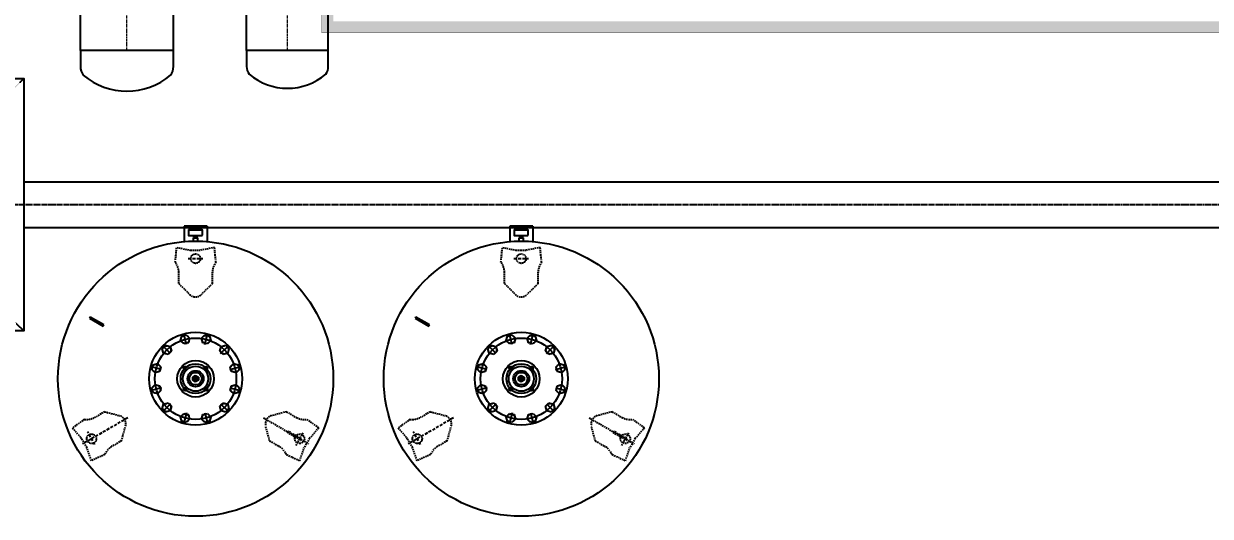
# Model space of a CAD drawing. Header units: millimetres. Extents: x -18489 to 17339, y -1599 to 10961.
# Drawn here: x -15063 to -14546, y 1687 to 1901 of the extents above; entities that cross this region are included whole.
import ezdxf

# ---------------------------------------------------------------- set-up
doc = ezdxf.new("R2010")
doc.units = ezdxf.units.MM
for name, pattern in [('188K-SM-03-F10-MECH-EQ-Y2257103$0$Micron CUP L10 HVAC EQU$0$AM_DIN_F_W050X2', [3.125, 2.25, -0.875]), ('188K-SM-03-F10-MECH-EQ-Y2257103$0$Micron CUP L10 HVAC EQU$0$HIDDEN2', [0.1875, 0.125, -0.0625]), ('188K-SM-07-F10-MECH-CHW PIPE-Y2257103$0$XKA01LR1-HVAC-PIPE-冷卻水-Y2225103 Shawn$0$CENTER', [2, 1.25, -0.25, 0.25, -0.25]), ('X-CUB3-L10$0$COL-CEN-LIN', [3.25, 2.5, -0.25, 0.25, -0.25]), ('X-CUB3-L10$0$HIDDEN', [0.4, 0.3, -0.1])]:
    doc.linetypes.add(name, pattern=pattern)
for name, color, linetype in [('188K-SM-03-F10-MECH-EQ-Y2257103$0$0 Xref', 8, 'Continuous'), ('188K-SM-03-F10-MECH-EQ-Y2257103$0$M-EQU-FOUNDATION', 8, 'Continuous'), ('188K-SM-03-F10-MECH-EQ-Y2257103$0$Micron CUP L10 HVAC EQU$0$M-MECH-EQU', 136, 'Continuous'), ('188K-SM-03-F10-MECH-EQ-Y2257103$0$Micron CUP L10 HVAC EQU$0$M-PHASE1 AREA', 252, 'Continuous'), ('188K-SM-07-F10-MECH-CHW PIPE-Y2257103$0$M-P-EXISTING PIPE', 8, 'Continuous'), ('X-CUB3-L10$0$CCL', 8, 'X-CUB3-L10$0$COL-CEN-LIN'), ('X-CUB3-L10$0$COL', 8, 'Continuous'), ('X-CUB3-L10$0$WALL-RC', 8, 'Continuous')]:
    doc.layers.add(name, color=color, linetype=linetype)
doc.layers.add('188K-SM-07-F10-MECH-CHW PIPE-Y2257103$0$XKA01LR1-HVAC-PIPE-冷卻水-Y2225103 Shawn$0$M-PIPE-CEN', color=8, linetype='188K-SM-07-F10-MECH-CHW PIPE-Y2257103$0$XKA01LR1-HVAC-PIPE-冷卻水-Y2225103 Shawn$0$CENTER', lineweight=9)
doc.styles.add('X-CUB3-L10$0$DIM', font='', dxfattribs={"width": 0.8})
doc.styles.get('X-CUB3-L10$0$DIM').set_extended_font_data('MingLiU')
doc.dimstyles.new('X-CUB3-L10$0$JJP_005_defpoint', dxfattribs={"dimtxt": 20, "dimasz": 0.5, "dimexe": 0.5, "dimexo": 0.5, "dimgap": 0.5, "dimtad": 1, "dimdsep": 46, "dimtxsty": 'X-CUB3-L10$0$DIM', "dimblk": 'X-CUB3-L10$0$_None', "dimcen": 10, "dimclrd": 256, "dimclre": 256, "dimclrt": 256, "dimadec": 0, "dimazin": 0, "dimtfac": 1, "dimtix": 1, "dimtmove": 2, "dimatfit": 3, "dimldrblk": 'X-CUB3-L10$0$_None', "dimfxl": 0.5, "dimtolj": 1, "dimtzin": 0, "dimarcsym": 0})

# ---------------------------------------------------------------- blocks, each defined once
blk = doc.blocks.new('188K-SM-03-F10-MECH-EQ-Y2257103$0$Micron CUP L10 HVAC EQU$0$EX TANK_2 M³')
for p, q in [((-4.99, 66.56), (-4.99, 59.75)), ((5.01, 66.56), (-4.99, 66.56)), ((5.01, 66.16), (-4.99, 66.16)), ((-3.04, 65.05), (-3.09, 64.75)), ((2.96, 64.75), (-3.09, 64.75)), ((-3.09, 64.75), (-3.09, 62.6)), ((2.91, 65.05), (-3.04, 65.05)), ((-2.89, 62.4), (2.76, 62.4)), ((-0.69, 61.7), (-0.69, 62.4)), ((0.71, 61.7), (0.71, 62.4)), ((2.96, 64.75), (2.91, 65.05)), ((2.96, 62.6), (2.96, 64.75)), ((5.01, 66.56), (5.01, 59.75)), ((-0.92, 61.5), (0.93, 61.5)), ((-0.92, 60), (-0.92, 61.5)), ((-0.92, 60), (0.93, 60)), ((0.71, 61.7), (-0.69, 61.7)), ((-0.54, 61.5), (-0.54, 61.7)), ((0.56, 61.5), (0.56, 61.7)), ((0.93, 60), (0.93, 61.5)), ((-45.91, 26.86), (-46.21, 26.34)), ((-46.21, 26.34), (-40.32, 22.94)), ((-40.02, 23.46), (-45.91, 26.86)), ((-40.32, 22.94), (-40.02, 23.46)), ((-1.19, 0.69), (0.01, 1.39)), ((-1.19, -0.69), (-1.19, 0.69)), ((0.01, 1.39), (1.21, 0.69)), ((1.21, 0.69), (1.21, -0.69)), ((0.01, -1.39), (-1.19, -0.69)), ((1.21, -0.69), (0.01, -1.39))]:
    blk.add_line(p, q)
at = {"linetype": '188K-SM-03-F10-MECH-EQ-Y2257103$0$Micron CUP L10 HVAC EQU$0$HIDDEN2', "ltscale": 5}
for p, q in [((-8.85, 50.85), (-8.24, 57.23)), ((-8.24, 57.23), (-2.31, 56.06)), ((8.26, 57.23), (2.33, 56.06)), ((8.87, 50.85), (8.26, 57.23)), ((-2.31, 56.06), (2.33, 56.06)), ((-7.32, 41.51), (-7.32, 46.58)), ((-7.32, 41.51), (-2.58, 36.77)), ((7.34, 41.51), (2.6, 36.77)), ((7.34, 41.51), (7.34, 46.48)), ((-39.61, -14.41), (-43.91, -16.89)), ((-39.61, -14.41), (-33.14, -16.14)), ((39.63, -14.41), (33.15, -16.14)), ((39.63, -14.41), (44.01, -16.94)), ((-48.46, -17.75), (-53.68, -21.47)), ((-32.28, -27.11), (-30.54, -20.63)), ((29.59, -17.08), (49.28, -28.45)), ((32.29, -27.11), (30.56, -20.63)), ((48.48, -17.75), (53.7, -21.47)), ((-53.68, -21.47), (-49.7, -26.02)), ((40.34, -22.94), (40.04, -23.46)), ((40.04, -23.46), (45.93, -26.86)), ((46.23, -26.34), (40.34, -22.94)), ((43.01, -25.52), (43.61, -24.48)), ((46.82, -23.68), (43.63, -29.2)), ((53.7, -21.47), (49.72, -26.02)), ((-47.38, -30.04), (-49.7, -26.02)), ((-45.43, -35.76), (-47.38, -30.04)), ((-32.28, -27.11), (-36.66, -29.64)), ((32.29, -27.11), (36.6, -29.59)), ((45.45, -35.76), (47.39, -30.04)), ((45.93, -26.86), (46.23, -26.34)), ((49.72, -26.02), (47.39, -30.04)), ((-39.6, -33.1), (-45.43, -35.76)), ((39.62, -33.1), (45.45, -35.76))]:
    blk.add_line(p, q, dxfattribs=at)
at = {"linetype": '188K-SM-03-F10-MECH-EQ-Y2257103$0$Micron CUP L10 HVAC EQU$0$HIDDEN2', "ltscale": 10}
for p, q in [((-3.18, 52.38), (3.19, 52.38)), ((-29.57, -17.08), (-49.26, -28.45)), ((-43.91, -28.69), (-47.09, -23.18))]:
    blk.add_line(p, q, dxfattribs=at)
at = {"ltscale": 10}
for p, q in [((-42.99, 25.52), (-43.59, 24.48)), ((-3.99, 14.92), (-5.18, 19.37)), ((4.01, 14.92), (5.2, 19.37)), ((-10.92, 10.92), (-14.17, 14.18)), ((10.93, 10.92), (14.19, 14.18)), ((-14.92, 4), (-19.36, 5.19)), ((-3.88, 3.89), (-5.3, 5.3)), ((3.9, 3.89), (5.31, 5.3)), ((14.93, 4), (19.38, 5.19)), ((-14.92, -4), (-19.36, -5.19)), ((-3.88, -3.89), (-5.3, -5.3)), ((3.9, -3.89), (5.31, -5.3)), ((14.93, -4), (19.38, -5.19)), ((-10.92, -10.92), (-14.17, -14.18)), ((-3.99, -14.92), (-5.18, -19.37)), ((4.01, -14.92), (5.2, -19.37)), ((10.93, -10.92), (14.19, -14.18))]:
    blk.add_line(p, q, dxfattribs=at)
at = {"linetype": '188K-SM-03-F10-MECH-EQ-Y2257103$0$Micron CUP L10 HVAC EQU$0$AM_DIN_F_W050X2'}
for p, q in [((-6.59, 16.61), (-6.06, 18.61)), ((-5.12, 15.14), (-6.59, 16.61)), ((-6.06, 18.61), (-4.05, 19.15)), ((-3.12, 15.68), (-5.12, 15.14)), ((-4.05, 19.15), (-2.58, 17.68)), ((-2.58, 17.68), (-3.12, 15.68)), ((2.59, 17.68), (4.06, 19.15)), ((3.13, 15.68), (2.59, 17.68)), ((5.14, 15.14), (3.13, 15.68)), ((4.06, 19.15), (6.07, 18.61)), ((6.61, 16.61), (5.14, 15.14)), ((6.07, 18.61), (6.61, 16.61)), ((-14.55, 13.09), (-13.08, 14.56)), ((-14.01, 11.08), (-14.55, 13.09)), ((-12, 10.54), (-14.01, 11.08)), ((-13.08, 14.56), (-11.07, 14.02)), ((-10.54, 12.01), (-12, 10.54)), ((-11.07, 14.02), (-10.54, 12.01)), ((10.55, 12.01), (11.09, 14.02)), ((12.02, 10.54), (10.55, 12.01)), ((11.09, 14.02), (13.1, 14.56)), ((14.03, 11.08), (12.02, 10.54)), ((13.1, 14.56), (14.57, 13.09)), ((14.57, 13.09), (14.03, 11.08)), ((-19.14, 4.06), (-18.61, 6.06)), ((-18.61, 6.06), (-16.6, 6.6)), ((-16.6, 6.6), (-15.13, 5.13)), ((15.15, 5.13), (16.62, 6.6)), ((16.62, 6.6), (18.62, 6.06)), ((18.62, 6.06), (19.16, 4.06)), ((-17.67, 2.59), (-19.14, 4.06)), ((-15.67, 3.12), (-17.67, 2.59)), ((-15.13, 5.13), (-15.67, 3.12)), ((15.68, 3.12), (15.15, 5.13)), ((17.69, 2.59), (15.68, 3.12)), ((19.16, 4.06), (17.69, 2.59)), ((-19.14, -4.06), (-17.67, -2.59)), ((-18.61, -6.06), (-19.14, -4.06)), ((-17.67, -2.59), (-15.67, -3.12)), ((-15.13, -5.13), (-16.6, -6.6)), ((-15.67, -3.12), (-15.13, -5.13)), ((15.15, -5.13), (15.68, -3.12)), ((16.62, -6.6), (15.15, -5.13)), ((15.68, -3.12), (17.69, -2.59)), ((17.69, -2.59), (19.16, -4.06)), ((19.16, -4.06), (18.62, -6.06)), ((-16.6, -6.6), (-18.61, -6.06)), ((18.62, -6.06), (16.62, -6.6)), ((-14.55, -13.09), (-14.01, -11.08)), ((-13.08, -14.56), (-14.55, -13.09)), ((-14.01, -11.08), (-12, -10.54)), ((-11.07, -14.02), (-13.08, -14.56)), ((-12, -10.54), (-10.54, -12.01)), ((-10.54, -12.01), (-11.07, -14.02)), ((-6.59, -16.61), (-5.12, -15.14)), ((-5.12, -15.14), (-3.12, -15.68)), ((3.13, -15.68), (5.14, -15.14)), ((5.14, -15.14), (6.61, -16.61)), ((10.55, -12.01), (12.02, -10.54)), ((11.09, -14.02), (10.55, -12.01)), ((13.1, -14.56), (11.09, -14.02)), ((12.02, -10.54), (14.03, -11.08)), ((14.57, -13.09), (13.1, -14.56)), ((14.03, -11.08), (14.57, -13.09)), ((-6.06, -18.61), (-6.59, -16.61)), ((-4.05, -19.15), (-6.06, -18.61)), ((-2.58, -17.68), (-4.05, -19.15)), ((-3.12, -15.68), (-2.58, -17.68)), ((2.59, -17.68), (3.13, -15.68)), ((4.06, -19.15), (2.59, -17.68)), ((6.07, -18.61), (4.06, -19.15)), ((6.61, -16.61), (6.07, -18.61))]:
    blk.add_line(p, q, dxfattribs=at)
for centre, radius in [((0.01, 0), 60), ((0.01, 0), 1.2), ((0.01, 0), 0.8), ((0, 0), 0.338)]:
    blk.add_circle(centre, radius)
at = {"linetype": '188K-SM-03-F10-MECH-EQ-Y2257103$0$Micron CUP L10 HVAC EQU$0$HIDDEN2'}
for centre in [(0.01, 52.38), (-45.35, -26.19)]:
    blk.add_circle(centre, 2.08, dxfattribs=at)
at = {"ltscale": 3}
for centre, radius in [((0.01, 0), 20.25), ((-4.59, 4.6), 0.7), ((4.6, 4.6), 0.7), ((-4.59, -4.6), 0.7), ((4.6, -4.6), 0.7)]:
    blk.add_circle(centre, radius, dxfattribs=at)
at = {"ltscale": 10}
for radius in [17.75, 6.5]:
    blk.add_circle((0.01, 0), radius, dxfattribs=at)
at = {"linetype": '188K-SM-03-F10-MECH-EQ-Y2257103$0$Micron CUP L10 HVAC EQU$0$AM_DIN_F_W050X2'}
for centre in [(-4.59, 17.15), (4.6, 17.15), (-12.54, 12.55), (12.56, 12.55), (-17.14, 4.59), (17.15, 4.59), (-17.14, -4.59), (17.15, -4.59), (-12.54, -12.55), (-4.59, -17.15), (4.6, -17.15), (12.56, -12.55)]:
    blk.add_circle(centre, 1.8, dxfattribs=at)
at = {"ltscale": 5}
for radius in [8, 5.5, 3.5, 2.7]:
    blk.add_circle((0.01, 0), radius, dxfattribs=at)
at = {"linetype": '188K-SM-03-F10-MECH-EQ-Y2257103$0$Micron CUP L10 HVAC EQU$0$HIDDEN2', "ltscale": 5}
blk.add_circle((45.37, -26.19), 2.08, dxfattribs=at)
for centre, radius, start, end in [((-2.89, 62.6), 0.2, 180, 270), ((2.76, 62.6), 0.2, 270, 0), ((0.01, 0), 0.692, 150.4312, 76.6128), ((0, 0), 0.4, 150, 80)]:
    blk.add_arc(centre, radius, start, end)
for centre, radius, start, end in [((-15.27, 46.15), 7.96, 3.0946, 36.2357), ((15.3, 46.17), 7.96, 143.9495, 178.6395), ((0.01, 39.37), 3.67, 225, 315), ((-47.62, -9.84), 7.96, 263.9495, 298.6395), ((-34.08, -19.68), 3.67, 345, 75), ((34.1, -19.68), 3.67, 105, 195), ((47.61, -9.85), 7.96, 243.0946, 276.2357), ((-32.32, -36.31), 7.96, 123.0946, 156.2357), ((32.35, -36.33), 7.96, 23.9495, 58.6395)]:
    blk.add_arc(centre, radius, start, end, dxfattribs=at)
blk = doc.blocks.new('188K-SM-03-F10-MECH-EQ-Y2257103$0$Micron CUP L10 HVAC EQU$0$A$C0c53ceb0')
at = {"layer": '188K-SM-03-F10-MECH-EQ-Y2257103$0$Micron CUP L10 HVAC EQU$0$M-PHASE1 AREA', "xscale": 10, "yscale": 10, "zscale": 10}
for p in [(11549.27235, 8291.57956), (12969.27235, 8291.57956)]:
    blk.add_blockref('188K-SM-03-F10-MECH-EQ-Y2257103$0$Micron CUP L10 HVAC EQU$0$EX TANK_2 M³', p, dxfattribs=at)
blk = doc.blocks.new('188K-SM-03-F10-MECH-EQ-Y2257103$0$Micron CUP L10 HVAC EQU')
at = {"layer": '188K-SM-03-F10-MECH-EQ-Y2257103$0$Micron CUP L10 HVAC EQU$0$M-MECH-EQU'}
blk.add_blockref('188K-SM-03-F10-MECH-EQ-Y2257103$0$Micron CUP L10 HVAC EQU$0$A$C0c53ceb0', (-206166.7, 2082.2), dxfattribs=at)
blk = doc.blocks.new('188K-SM-03-F10-MECH-EQ-Y2257103')
at = {"layer": '188K-SM-03-F10-MECH-EQ-Y2257103$0$M-EQU-FOUNDATION'}
h = blk.add_hatch(dxfattribs=at)
h.set_pattern_fill('AR-CONC', color=256, scale=0.1)
h.set_pattern_definition([(50, (4473.521, 709.199), (18.218467, -1.593909), [1.905, -20.955]), (355, (4473.521, 709.2), (-3.524342, 19.105685), [1.524, -16.764058]), (100.45144, (4475.04, 709.066), (14.694125, 17.511775), [1.619001, -17.809024]), (46.1842, (4473.521, 714.28), (27.107904, -4.204233), [2.8575, -31.4325]), (96.63556, (4475.78, 713.93), (23.740413, 24.742612), [2.428502, -26.71356]), (351.18415, (4473.52, 714.28), (23.740413, 24.742612), [2.285997, -25.145973]), (21, (4476.061, 713.009), (15.161439, -10.22652), [1.905, -20.955]), (326, (4476.061, 713.01), (6.180203, 18.418797), [1.524, -16.764]), (71.45144, (4477.325, 712.157), (21.341642, 8.192277), [1.619001, -17.808994]), (37.5, (4473.5214, 709.199), (0.3088603, 8.4555039), [0, -16.5608, 0, -17.018, 0, -16.8275]), (7.5, (4473.521, 709.199), (6.6819663, 10.0180575), [0, -9.7028, 0, -16.1798, 0, -6.4135]), (327.5, (4467.857, 709.199), (13.5590595, -0.5728744), [0, -6.35, 0, -19.812, 0, -26.289]), (317.5, (4465.317, 709.199), (14.812918, 2.542649), [0, -8.255, 0, -13.1572, 0, -18.669])])
h.paths.add_polyline_path([(-14928.15, 5602.46), (-14278.15, 5602.46), (-14278.15, 1902.46), (-14928.15, 1902.46)], flags=16)
h.paths.add_polyline_path([(-14933.15, 5607.46), (-14273.15, 5607.46), (-14273.15, 1897.46), (-14933.15, 1897.46)])
at = {"layer": '188K-SM-03-F10-MECH-EQ-Y2257103$0$M-EQU-FOUNDATION', "const_width": 0.2}
blk.add_lwpolyline([(-14933.15, 5607.46), (-14273.15, 5607.46), (-14273.15, 1897.46), (-14933.15, 1897.46)], close=True, dxfattribs=at)
at = {"layer": '188K-SM-03-F10-MECH-EQ-Y2257103$0$0 Xref', "xscale": 0.1, "yscale": 0.1, "zscale": 0.1}
blk.add_blockref('188K-SM-03-F10-MECH-EQ-Y2257103$0$Micron CUP L10 HVAC EQU', (4473.52, 709.2), dxfattribs=at)
blk = doc.blocks.new('*D570')
at = {"layer": 'DefPoints', "lineweight": -2, "transparency": 16777216}
blk.add_line((0, 0), (110, 0), dxfattribs=at)
at = {"layer": 'DefPoints', "color": 0, "transparency": 16777216}
for p in [(0, 0), (110, 0), (110, 0)]:
    blk.add_point(p, dxfattribs=at)
at = {"layer": 'DefPoints', "transparency": 16777216, "insert": (55, 6.07), "char_height": 10, "attachment_point": 5, "style": 'X-CUB3-L10$0$DIM'}
blk.add_mtext('\\A1;110', dxfattribs=at)
blk = doc.blocks.new('X-CUB3-L10$0$_None')
blk = doc.blocks.new('*D571')
at = {"layer": 'DefPoints', "lineweight": -2, "transparency": 16777216}
blk.add_line((0, 0), (0, -110), dxfattribs=at)
at = {"layer": 'DefPoints', "color": 0, "transparency": 16777216}
for p in [(0, 0), (0, -110), (0, -110)]:
    blk.add_point(p, dxfattribs=at)
at = {"layer": 'DefPoints', "transparency": 16777216, "insert": (-6.07, -55), "char_height": 10, "attachment_point": 5, "rotation": 90, "style": 'X-CUB3-L10$0$DIM'}
blk.add_mtext('\\A1;110', dxfattribs=at)
blk = doc.blocks.new('188K-SM-07-F10-MECH-CHW PIPE-Y2257103$0$400A-12')
blk.add_lwpolyline([(70.4, -203), (0, -203), (0, 203), (70.4, 203, -0.159807), (108.1, 190.6, -0.366872), (108.1, -190.6, -0.159807)], format="xyb", close=True)
blk = doc.blocks.new('188K-SM-07-F10-MECH-CHW PIPE-Y2257103$0$350A-12')
blk.add_lwpolyline([(70.6, -178), (0, -178), (0, 178), (70.6, 178, -0.159807), (103.7, 167.2, -0.366872), (103.7, -167.2, -0.159807)], format="xyb", close=True)
blk = doc.blocks.new('188K-SM-07-F10-MECH-CHW PIPE-Y2257103')
at = {"layer": '188K-SM-07-F10-MECH-CHW PIPE-Y2257103$0$M-P-EXISTING PIPE'}
for p, q in [((-15038.45, 1889.77), (-15038.45, 3254.38)), ((-14997.85, 1889.77), (-14997.85, 3254.38)), ((-14965.95, 1889.77), (-14965.95, 3254.38)), ((-14930.35, 1889.77), (-14930.35, 3254.38))]:
    blk.add_line(p, q, dxfattribs=at)
at = {"layer": '188K-SM-07-F10-MECH-CHW PIPE-Y2257103$0$XKA01LR1-HVAC-PIPE-冷卻水-Y2225103 Shawn$0$M-PIPE-CEN', "linetype": '188K-SM-07-F10-MECH-CHW PIPE-Y2257103$0$XKA01LR1-HVAC-PIPE-冷卻水-Y2225103 Shawn$0$CENTER'}
for p, q in [((-15018.15, 1889.77), (-15018.15, 3254.38)), ((-14948.15, 1889.77), (-14948.15, 3254.38))]:
    blk.add_line(p, q, dxfattribs=at)
at = {"layer": '188K-SM-07-F10-MECH-CHW PIPE-Y2257103$0$M-P-EXISTING PIPE', "xscale": -0.1, "yscale": 0.1, "zscale": 0.1, "rotation": 90}
for name, p in [('188K-SM-07-F10-MECH-CHW PIPE-Y2257103$0$400A-12', (-15018.15, 1889.77)), ('188K-SM-07-F10-MECH-CHW PIPE-Y2257103$0$350A-12', (-14948.15, 1889.77))]:
    blk.add_blockref(name, p, dxfattribs=at)
blk = doc.blocks.new('*U569')
at = {"layer": 'DefPoints', "linetype": 'X-CUB3-L10$0$HIDDEN', "ltscale": 0.1}
for p, q in [((110, 0), (0, -110)), ((0, 0), (110, -110))]:
    blk.add_line(p, q, dxfattribs=at)
at = {"layer": 'X-CUB3-L10$0$COL', "ltscale": 0.1}
blk.add_lwpolyline([(0, 0), (110, 0), (110, -110), (0, -110)], close=True, dxfattribs=at)
at = {"layer": 'DefPoints'}
dim = blk.add_linear_dim(base=(110, 0), p1=(0, 0), p2=(110, 0), dimstyle='X-CUB3-L10$0$JJP_005_defpoint', override={"dimtxt": 10}, dxfattribs=at)
dim.commit()
dim.dimension.update_dxf_attribs({"geometry": '*D570', "text_midpoint": (55, 6.067)})
dim = blk.add_linear_dim(base=(0, -110), p1=(0, 0), p2=(0, -110), angle=90, dimstyle='X-CUB3-L10$0$JJP_005_defpoint', override={"dimtxt": 10}, dxfattribs=at)
dim.commit()
dim.dimension.update_dxf_attribs({"geometry": '*D571', "text_midpoint": (-6.067, -55)})
blk = doc.blocks.new('X-CUB3-L10$0$CUB3-10')
at = {"layer": 'X-CUB3-L10$0$CCL'}
blk.add_line((720, 2542.459), (-5160, 2542.459), dxfattribs=at)
at = {"layer": 'X-CUB3-L10$0$COL'}
blk.add_blockref('*U569', (-2335, 2597.459), dxfattribs=at)
blk = doc.blocks.new('X-CUB3-L10')
at = {"layer": 'X-CUB3-L10$0$WALL-RC'}
for p, q in [((-15063.15, 1832.46), (-14093.15, 1832.46)), ((-15063.15, 1812.46), (-14093.15, 1812.46))]:
    blk.add_line(p, q, dxfattribs=at)
at = {"layer": 'X-CUB3-L10$0$CCL'}
blk.add_blockref('X-CUB3-L10$0$CUB3-10', (-12838.15, -720), dxfattribs=at)
at = {"layer": 'X-CUB3-L10$0$COL'}
blk.add_blockref('*U569', (-15173.15, 1877.46), dxfattribs=at)

msp = doc.modelspace()

# ---------------------------------------------------------------- block references
msp.add_blockref('188K-SM-03-F10-MECH-EQ-Y2257103', (0, 0))

# ---------------------------------------------------------------- next in the draw order: block references
for name in ['X-CUB3-L10', '188K-SM-07-F10-MECH-CHW PIPE-Y2257103']:
    msp.add_blockref(name, (0, 0))

doc.saveas('drawing.dxf')
